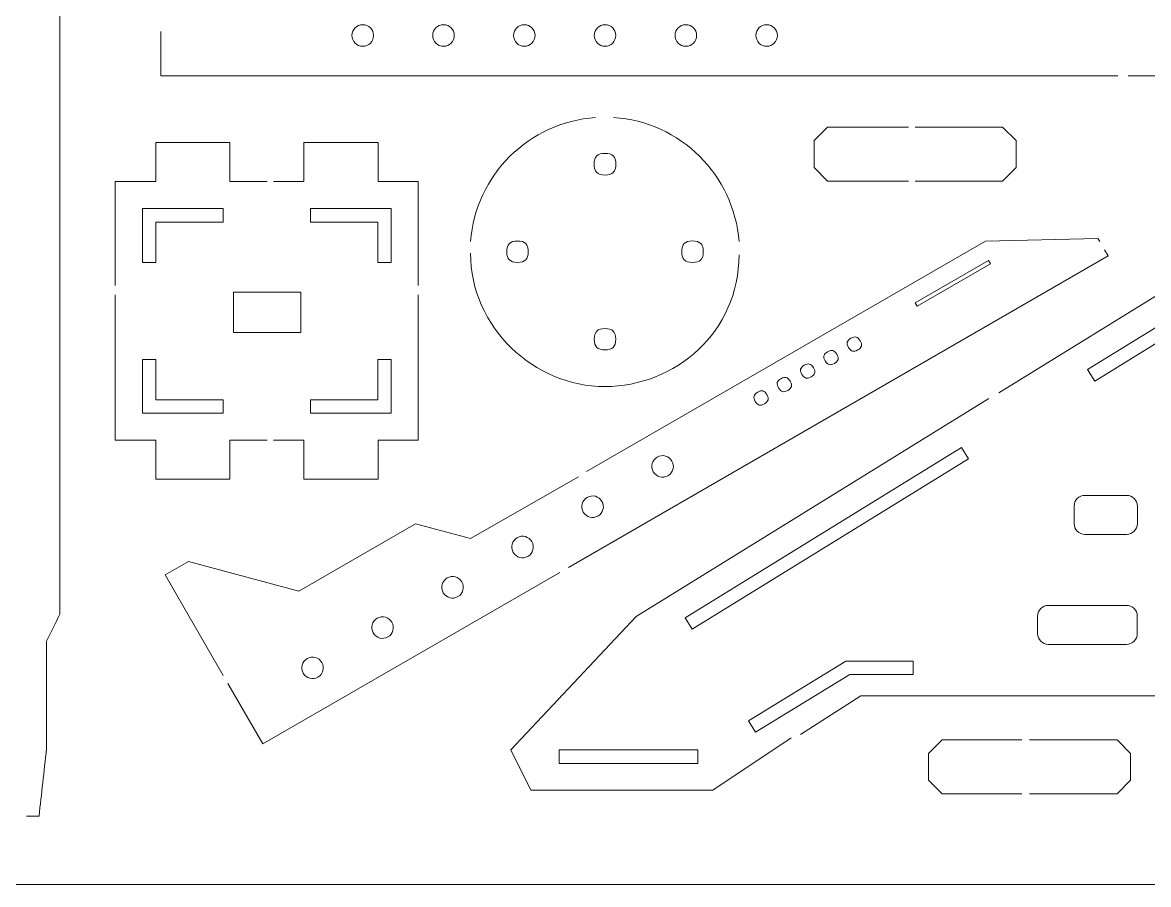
# Model space of a CAD drawing. Header units: inches. Extents: x -99 to 301, y -16 to 251.
# Drawn here: x -51.8 to 31.9, y 20.7 to 84.7 of the extents above; entities that cross this region are included whole.
import ezdxf

# ---------------------------------------------------------------- set-up
doc = ezdxf.new("R2010")
doc.units = ezdxf.units.IN
doc.header["$MEASUREMENT"] = 0
doc.layers.add('_U+68F0_U+52EE_U+934A', color=7, linetype='Continuous')
doc.layers.add('Viewport Boundary', color=7, linetype='Continuous')

# ---------------------------------------------------------------- blocks, each defined once
blk = doc.blocks.new('block 23')
at = {"layer": '_U+68F0_U+52EE_U+934A', "lineweight": 0}
for points in [[(-25.697, 83.783), (-25.697, 83.342), (-26.055, 82.983), (-26.497, 82.983), (-26.939, 82.983), (-27.297, 83.342), (-27.297, 83.783), (-27.297, 84.225), (-26.939, 84.583), (-26.497, 84.583), (-26.055, 84.583), (-25.697, 84.225), (-25.697, 83.783)], [(-19.697, 83.783), (-19.697, 83.342), (-20.055, 82.983), (-20.497, 82.983), (-20.939, 82.983), (-21.297, 83.342), (-21.297, 83.783), (-21.297, 84.225), (-20.939, 84.583), (-20.497, 84.583), (-20.055, 84.583), (-19.697, 84.225), (-19.697, 83.783)], [(-13.697, 83.783), (-13.697, 83.342), (-14.055, 82.983), (-14.497, 82.983), (-14.939, 82.983), (-15.297, 83.342), (-15.297, 83.783), (-15.297, 84.225), (-14.939, 84.583), (-14.497, 84.583), (-14.055, 84.583), (-13.697, 84.225), (-13.697, 83.783)], [(-7.697, 83.783), (-7.697, 83.342), (-8.055, 82.983), (-8.497, 82.983), (-8.939, 82.983), (-9.297, 83.342), (-9.297, 83.783), (-9.297, 84.225), (-8.939, 84.583), (-8.497, 84.583), (-8.055, 84.583), (-7.697, 84.225), (-7.697, 83.783)], [(-1.697, 83.783), (-1.697, 83.342), (-2.055, 82.983), (-2.497, 82.983), (-2.939, 82.983), (-3.297, 83.342), (-3.297, 83.783), (-3.297, 84.225), (-2.939, 84.583), (-2.497, 84.583), (-2.055, 84.583), (-1.697, 84.225), (-1.697, 83.783)], [(4.303, 83.783), (4.303, 83.342), (3.945, 82.983), (3.503, 82.983), (3.061, 82.983), (2.703, 83.342), (2.703, 83.783), (2.703, 84.225), (3.061, 84.583), (3.503, 84.583), (3.945, 84.583), (4.303, 84.225), (4.303, 83.783)]]:
    blk.add_open_spline(points, degree=3, knots=[0, 0, 0, 0, 1, 1, 1, 2, 2, 2, 3, 3, 3, 4, 4, 4, 4], dxfattribs=at)
blk = doc.blocks.new('block 24')
at = {"layer": '_U+68F0_U+52EE_U+934A', "lineweight": 0}
for points in [[(-3.53, 52.176), (-3.309, 51.793), (-3.441, 51.304), (-3.824, 51.084), (-4.207, 50.864), (-4.696, 50.995), (-4.916, 51.378), (-5.137, 51.761), (-5.005, 52.25), (-4.622, 52.471), (-4.239, 52.691), (-3.75, 52.559), (-3.53, 52.176)], [(-8.73, 49.183), (-8.509, 48.8), (-8.641, 48.311), (-9.024, 48.091), (-9.407, 47.87), (-9.896, 48.002), (-10.117, 48.385), (-10.337, 48.768), (-10.205, 49.257), (-9.822, 49.478), (-9.439, 49.698), (-8.95, 49.566), (-8.73, 49.183)], [(-13.93, 46.19), (-13.71, 45.807), (-13.841, 45.318), (-14.224, 45.098), (-14.607, 44.877), (-15.096, 45.009), (-15.317, 45.392), (-15.537, 45.775), (-15.405, 46.264), (-15.022, 46.484), (-14.64, 46.705), (-14.15, 46.573), (-13.93, 46.19)], [(-19.13, 43.197), (-18.91, 42.814), (-19.041, 42.325), (-19.424, 42.105), (-19.807, 41.884), (-20.296, 42.016), (-20.517, 42.399), (-20.737, 42.782), (-20.605, 43.271), (-20.223, 43.491), (-19.84, 43.712), (-19.351, 43.58), (-19.13, 43.197)], [(-24.33, 40.204), (-24.11, 39.821), (-24.242, 39.332), (-24.625, 39.112), (-25.007, 38.891), (-25.497, 39.023), (-25.717, 39.406), (-25.937, 39.789), (-25.806, 40.278), (-25.423, 40.498), (-25.04, 40.719), (-24.551, 40.587), (-24.33, 40.204)], [(-29.53, 37.211), (-29.31, 36.828), (-29.442, 36.339), (-29.825, 36.118), (-30.208, 35.898), (-30.697, 36.03), (-30.917, 36.413), (-31.137, 36.796), (-31.006, 37.285), (-30.623, 37.505), (-30.24, 37.725), (-29.751, 37.594), (-29.53, 37.211)]]:
    blk.add_open_spline(points, degree=3, knots=[0, 0, 0, 0, 1, 1, 1, 2, 2, 2, 3, 3, 3, 4, 4, 4, 4], dxfattribs=at)

msp = doc.modelspace()

# ---------------------------------------------------------------- linework, layer by layer
at = {"layer": '_U+68F0_U+52EE_U+934A', "lineweight": 0}
for points in [[(92.585, 89.784), (97.585, 84.783), (95.499, 84.783), (95.499, 80.683), (92.499, 80.683), (92.499, 84.783), (87.499, 84.783), (87.499, 80.783), (30.351, 80.783)], [(29.589, 80.783), (-41.501, 80.783), (-41.501, 84.079)], [(14.038, 72.972), (8.038, 72.972), (7.038, 73.972), (7.038, 75.972), (8.038, 76.972), (14.038, 76.972)], [(14.538, 76.972), (21.038, 76.972), (22.038, 75.972), (22.038, 73.972), (21.038, 72.972), (14.538, 72.972)], [(-33.608, 72.928), (-36.362, 72.928), (-36.362, 75.828), (-41.862, 75.828), (-41.862, 72.928), (-44.877, 72.928), (-44.877, 65.208)], [(-22.368, 65.208), (-22.368, 72.928), (-25.362, 72.928), (-25.362, 75.828), (-30.862, 75.828), (-30.862, 72.928), (-33.123, 72.928)], [(48.538, 57.858), (48.538, 74.385), (20.75, 57.249)], [(-41.862, 69.928), (-41.862, 66.928), (-42.862, 66.928), (-42.862, 70.928), (-36.862, 70.928), (-36.862, 69.928), (-41.862, 69.928)], [(-24.383, 66.928), (-25.383, 66.928), (-25.383, 69.928), (-30.383, 69.928), (-30.383, 70.928), (-24.383, 70.928), (-24.383, 66.928)], [(-9.867, 51.398), (19.767, 68.507), (28.117, 68.709), (28.255, 68.47)], [(28.606, 67.864), (28.865, 67.415), (-11.211, 44.278)], [(14.538, 63.929), (14.688, 63.67), (20.144, 66.82), (19.994, 67.079), (14.538, 63.929)], [(40.184, 65.709), (27.875, 58.118), (27.35, 58.969), (39.659, 66.56), (40.184, 65.709)], [(-44.877, 64.514), (-44.877, 53.728), (-41.862, 53.728), (-41.862, 50.828), (-36.362, 50.828), (-36.362, 53.728), (-33.608, 53.728)], [(-31.108, 64.728), (-31.108, 61.728), (-36.108, 61.728), (-36.108, 64.728), (-31.108, 64.728)], [(-33.123, 53.728), (-30.862, 53.728), (-30.862, 50.828), (-25.362, 50.828), (-25.362, 53.728), (-22.368, 53.728), (-22.368, 64.514)], [(-42.862, 59.728), (-41.862, 59.728), (-41.862, 56.728), (-36.862, 56.728), (-36.862, 55.728), (-42.862, 55.728), (-42.862, 59.728)], [(-25.383, 56.728), (-25.383, 59.728), (-24.383, 59.728), (-24.383, 55.728), (-30.383, 55.728), (-30.383, 56.728), (-25.383, 56.728)], [(19.999, 56.81), (-6.197, 40.632), (-15.5, 30.728), (-14, 27.728), (-0.501, 27.728), (5.322, 31.607)], [(-2.553, 40.529), (17.981, 53.192), (18.506, 52.341), (-2.028, 39.678), (-2.553, 40.529)], [(-36.862, 36.257), (-41.169, 43.718), (-39.437, 44.718), (-31.241, 42.522), (-22.581, 47.522), (-18.483, 46.424), (-10.466, 51.012)], [(-11.847, 43.891), (-33.922, 31.165), (-36.512, 35.653)], [(9.397, 37.324), (14.394, 37.324), (14.394, 36.324), (9.68, 36.324), (2.688, 32.03), (2.164, 32.881), (9.397, 37.324)], [(6.021, 31.878), (10.499, 34.728), (33.573, 34.728)], [(22.465, 27.466), (16.54, 27.466), (15.54, 28.466), (15.54, 30.466), (16.54, 31.466), (22.465, 31.466)], [(23.04, 31.466), (29.54, 31.466), (30.54, 30.466), (30.54, 28.466), (29.54, 27.466), (23.04, 27.466)], [(-11.901, 30.721), (-1.601, 30.721), (-1.601, 29.721), (-11.901, 29.721), (-11.901, 30.721)]]:
    msp.add_lwpolyline(points, dxfattribs=at)
for points, knots in [([(-42.99, 108.92), (-42.99, 106.145), (-42.99, 103.37), (-42.99, 100.594), (-43.323, 100.261), (-43.656, 99.928), (-43.99, 99.594), (-45.656, 99.594), (-47.323, 99.594), (-48.99, 99.594), (-48.99, 79.994), (-48.99, 60.394), (-48.99, 40.794), (-49.323, 40.128), (-49.656, 39.461), (-49.99, 38.794), (-49.99, 36.128), (-49.99, 33.461), (-49.99, 30.794), (-50.175, 29.128), (-50.36, 27.461), (-50.545, 25.794), (-50.858, 25.794), (-51.171, 25.794), (-51.483, 25.794)], [0, 0, 0, 0, 1, 1, 1, 2, 2, 2, 3, 3, 3, 4, 4, 4, 5, 5, 5, 6, 6, 6, 7, 7, 7, 8, 8, 8, 8]), ([(-7.695, 74.222), (-7.695, 73.653), (-7.931, 73.417), (-8.5, 73.417), (-9.07, 73.417), (-9.306, 73.653), (-9.306, 74.222), (-9.306, 74.792), (-9.07, 75.027), (-8.5, 75.027), (-7.931, 75.027), (-7.695, 74.792), (-7.695, 74.222)], [0, 0, 0, 0, 1, 1, 1, 2, 2, 2, 3, 3, 3, 4, 4, 4, 4]), ([(-15.001, 68.514), (-14.44, 68.514), (-14.208, 68.282), (-14.208, 67.722), (-14.208, 67.162), (-14.44, 66.93), (-15.001, 66.93), (-15.561, 66.93), (-15.793, 67.162), (-15.793, 67.722), (-15.793, 68.282), (-15.561, 68.514), (-15.001, 68.514)], [0, 0, 0, 0, 1, 1, 1, 2, 2, 2, 3, 3, 3, 4, 4, 4, 4]), ([(-2.001, 68.522), (-1.435, 68.522), (-1.201, 68.288), (-1.201, 67.722), (-1.201, 67.157), (-1.435, 66.923), (-2.001, 66.923), (-2.566, 66.923), (-2.8, 67.157), (-2.8, 67.722), (-2.8, 68.288), (-2.566, 68.522), (-2.001, 68.522)], [0, 0, 0, 0, 1, 1, 1, 2, 2, 2, 3, 3, 3, 4, 4, 4, 4]), ([(1.453, 67.498), (1.453, 61.766), (-3.257, 57.71), (-8.516, 57.71), (-13.777, 57.71), (-18.488, 62.089), (-18.488, 67.616)], [0, 0, 0, 0, 1, 1, 1, 2, 2, 2, 2]), ([(-7.706, 61.222), (-7.706, 60.661), (-7.939, 60.428), (-8.5, 60.428), (-9.062, 60.428), (-9.295, 60.661), (-9.295, 61.222), (-9.295, 61.784), (-9.062, 62.016), (-8.5, 62.016), (-7.939, 62.016), (-7.706, 61.784), (-7.706, 61.222)], [0, 0, 0, 0, 1, 1, 1, 2, 2, 2, 3, 3, 3, 4, 4, 4, 4]), ([(9.585, 60.608), (9.762, 60.302), (9.962, 60.248), (10.268, 60.425), (10.574, 60.602), (10.628, 60.802), (10.451, 61.108), (10.274, 61.414), (10.074, 61.468), (9.768, 61.291), (9.462, 61.114), (9.408, 60.914), (9.585, 60.608)], [0, 0, 0, 0, 1, 1, 1, 2, 2, 2, 3, 3, 3, 4, 4, 4, 4]), ([(7.853, 59.608), (8.03, 59.302), (8.23, 59.248), (8.536, 59.425), (8.842, 59.602), (8.896, 59.802), (8.719, 60.108), (8.542, 60.414), (8.342, 60.468), (8.036, 60.291), (7.73, 60.114), (7.676, 59.914), (7.853, 59.608)], [0, 0, 0, 0, 1, 1, 1, 2, 2, 2, 3, 3, 3, 4, 4, 4, 4]), ([(6.121, 58.608), (6.298, 58.302), (6.498, 58.248), (6.804, 58.425), (7.11, 58.602), (7.164, 58.802), (6.987, 59.108), (6.81, 59.414), (6.61, 59.468), (6.304, 59.291), (5.998, 59.114), (5.944, 58.914), (6.121, 58.608)], [0, 0, 0, 0, 1, 1, 1, 2, 2, 2, 3, 3, 3, 4, 4, 4, 4]), ([(4.389, 57.608), (4.566, 57.302), (4.766, 57.248), (5.072, 57.425), (5.378, 57.602), (5.432, 57.802), (5.255, 58.108), (5.078, 58.414), (4.878, 58.468), (4.572, 58.291), (4.266, 58.114), (4.212, 57.914), (4.389, 57.608)], [0, 0, 0, 0, 1, 1, 1, 2, 2, 2, 3, 3, 3, 4, 4, 4, 4]), ([(2.657, 56.608), (2.834, 56.302), (3.034, 56.248), (3.34, 56.425), (3.646, 56.602), (3.7, 56.802), (3.523, 57.108), (3.346, 57.414), (3.146, 57.468), (2.84, 57.291), (2.534, 57.114), (2.48, 56.914), (2.657, 56.608)], [0, 0, 0, 0, 1, 1, 1, 2, 2, 2, 3, 3, 3, 4, 4, 4, 4]), ([(30.247, 46.728), (30.247, 46.728), (27.147, 46.728), (27.147, 46.728), (26.705, 46.728), (26.347, 47.086), (26.347, 47.528), (26.347, 47.528), (26.347, 48.828), (26.347, 48.828), (26.347, 49.27), (26.705, 49.628), (27.147, 49.628), (27.147, 49.628), (30.247, 49.628), (30.247, 49.628), (30.689, 49.628), (31.047, 49.27), (31.047, 48.828), (31.047, 48.828), (31.047, 47.528), (31.047, 47.528), (31.047, 47.086), (30.689, 46.728), (30.247, 46.728)], [0, 0, 0, 0, 1, 1, 1, 2, 2, 2, 3, 3, 3, 4, 4, 4, 5, 5, 5, 6, 6, 6, 7, 7, 7, 8, 8, 8, 8]), ([(23.633, 39.358), (23.633, 39.358), (23.633, 40.658), (23.633, 40.658), (23.633, 41.1), (23.991, 41.458), (24.433, 41.458), (24.433, 41.458), (30.233, 41.458), (30.233, 41.458), (30.675, 41.458), (31.033, 41.1), (31.033, 40.658), (31.033, 40.658), (31.033, 39.358), (31.033, 39.358), (31.033, 38.916), (30.675, 38.558), (30.233, 38.558), (30.233, 38.558), (24.433, 38.558), (24.433, 38.558), (23.991, 38.558), (23.633, 38.916), (23.633, 39.358)], [0, 0, 0, 0, 1, 1, 1, 2, 2, 2, 3, 3, 3, 4, 4, 4, 5, 5, 5, 6, 6, 6, 7, 7, 7, 8, 8, 8, 8])]:
    msp.add_open_spline(points, degree=3, knots=knots, dxfattribs=at)
for points in [[(-18.488, 68.473), (-18.115, 73.414), (-14.151, 77.354), (-9.199, 77.688)], [(-7.868, 77.69), (-2.899, 77.372), (1.083, 73.424), (1.455, 68.47)]]:
    msp.add_open_spline(points, degree=3, dxfattribs=at)
at = {"layer": 'Viewport Boundary', "lineweight": 0}
msp.add_lwpolyline([(301.499, 20.728), (-98.501, 20.728), (-98.501, 250.728), (301.499, 250.728), (301.499, 20.728)], dxfattribs=at)

# ---------------------------------------------------------------- block references
at = {"layer": '_U+68F0_U+52EE_U+934A'}
for name in ['block 23', 'block 24']:
    msp.add_blockref(name, (0, 0), dxfattribs=at)

doc.saveas('drawing.dxf')
